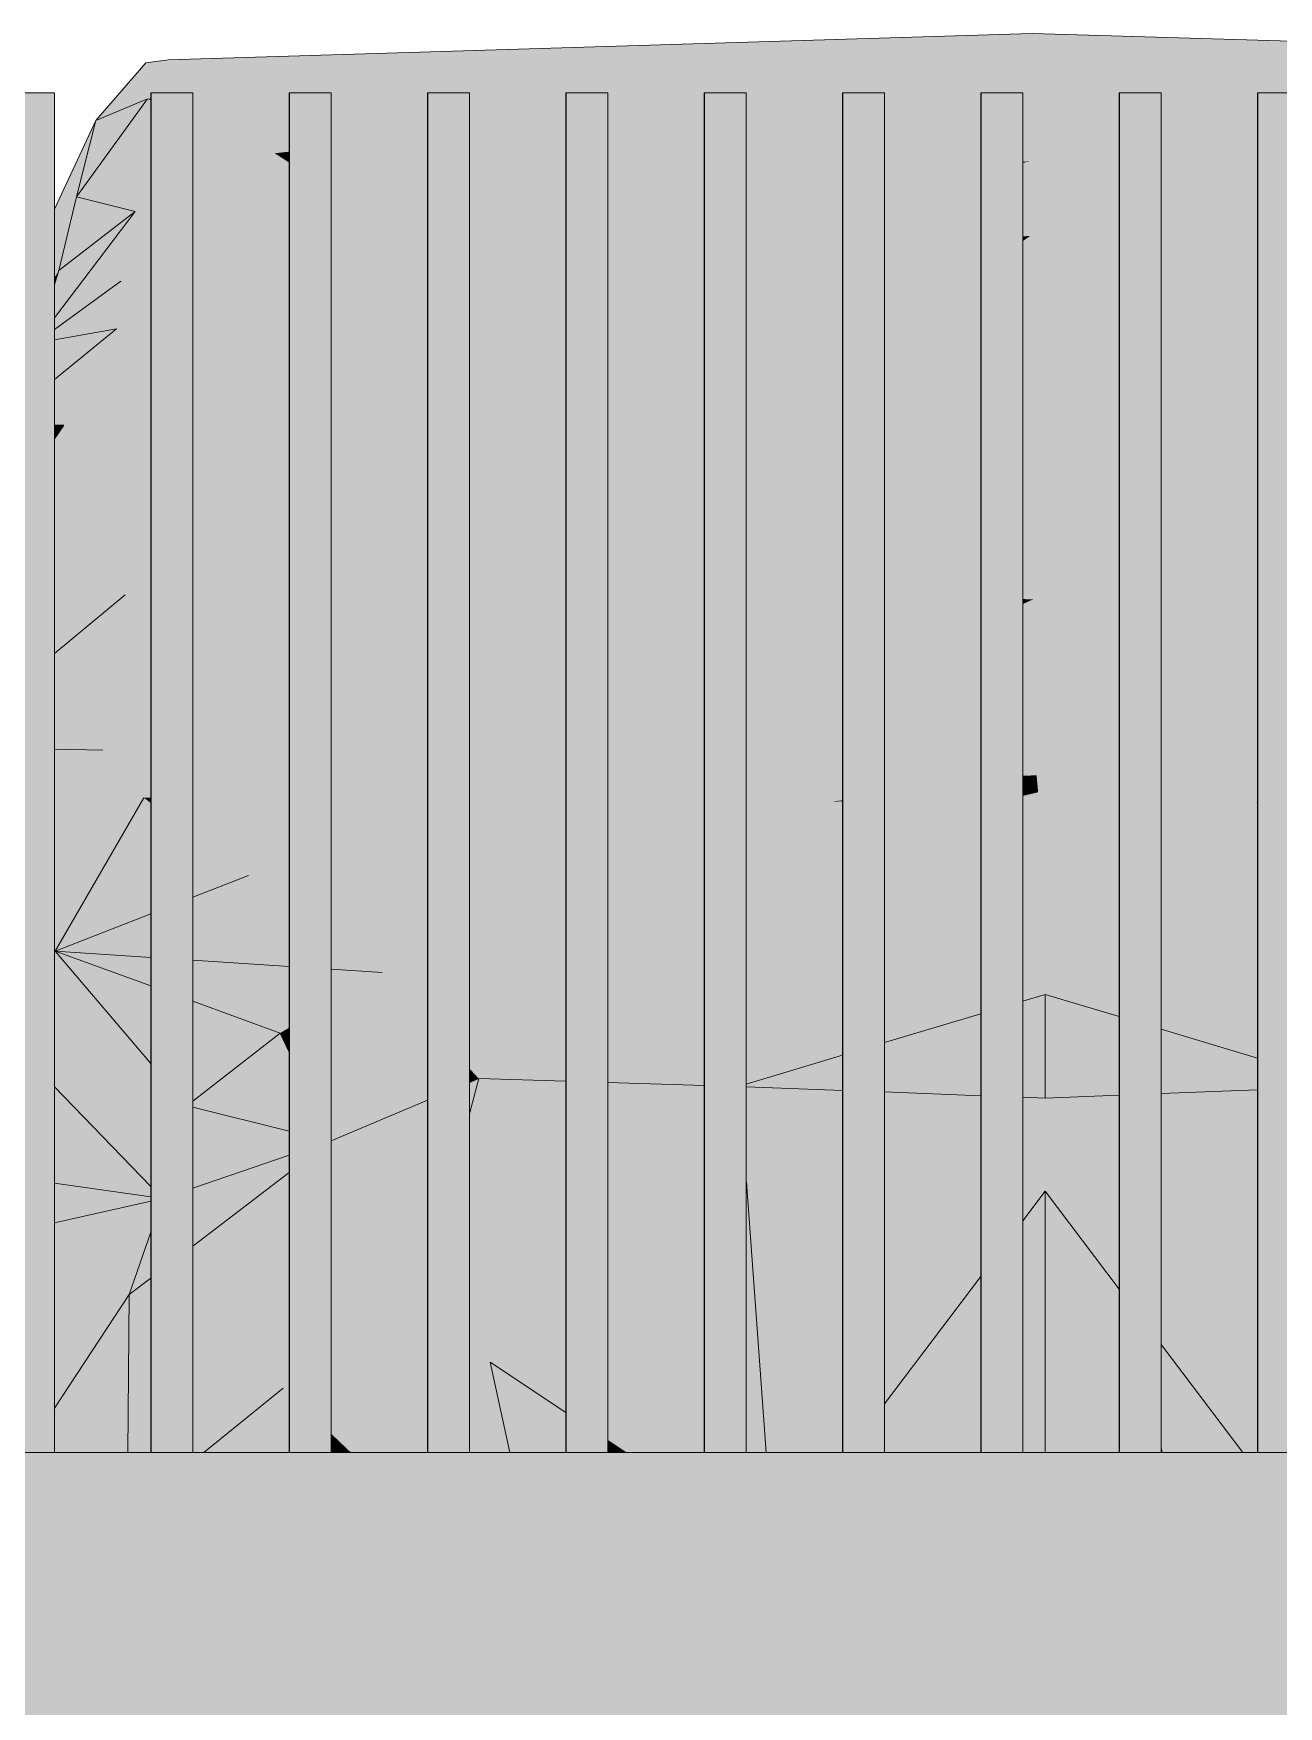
# Model space of a CAD drawing. Header units: millimetres. Extents: x 365175 to 2667127, y -330297 to -162108.
# Drawn here: x 1897658 to 1898556, y -319094 to -317888 of the extents above; entities that cross this region are included whole.
import ezdxf

# ---------------------------------------------------------------- set-up
doc = ezdxf.new("R2010")
doc.units = ezdxf.units.MM
doc.header["$MEASUREMENT"] = 0
doc.layers.add('Cars', color=7, linetype='Continuous')
doc.layers.add('TopoAlt', color=7, linetype='Continuous')

# ---------------------------------------------------------------- blocks, each defined once
blk = doc.blocks.new('Élément de coupe_125_6', base_point=(1445436.1, -319511))
at = {"layer": 'TopoAlt', "linetype": 'Continuous', "lineweight": 0, "true_color": 0x000000}
blk.add_hatch(color=18, dxfattribs=at).paths.add_polyline_path([(1882185.2, -318911), (1882185.2, -319511), (1914672.8, -319511), (1914672.8, -318911)])
at = {"layer": 'TopoAlt', "color": 190, "linetype": 'Continuous', "lineweight": 5, "true_color": 0x8002ff}
blk.add_line((1914672.8, -318911), (1882185.2, -318911), dxfattribs=at)
blk = doc.blocks.new('Élément de coupe_330_6', base_point=(1445436.1, -319511))
at = {"linetype": 'Continuous', "lineweight": 0, "true_color": 0x000000}
for points in [[(1897643.2, -317931), (1897643.2, -318911), (1897643.6, -318911), (1897643.6, -317931)], [(1897643.2, -317931), (1897643.2, -318911), (1897643.6, -318911), (1897643.6, -317931)], [(1897643.6, -317931), (1897643.6, -318911), (1897673.6, -318911), (1897673.6, -317931)]]:
    blk.add_hatch(color=18, dxfattribs=at).paths.add_polyline_path(points)
at = {"color": 18, "linetype": 'Continuous', "lineweight": 5, "true_color": 0x330000}
for p, q in [((1897643.2, -317931), (1897643.6, -317931)), ((1897643.2, -318911), (1897643.2, -317931)), ((1897643.6, -317931), (1897673.6, -317931)), ((1897643.6, -318911), (1897643.6, -317931)), ((1897673.6, -318911), (1897673.6, -317931))]:
    blk.add_line(p, q, dxfattribs=at)
blk = doc.blocks.new('Élément de coupe_331_6', base_point=(1445436.1, -319511))
at = {"linetype": 'Continuous', "lineweight": 0, "true_color": 0x000000}
for points in [[(1897743, -317931), (1897743, -318911), (1897743.3, -318911), (1897743.3, -317931)], [(1897743, -317931), (1897743, -318911), (1897743.3, -318911), (1897743.3, -317931)], [(1897743.3, -317931), (1897743.3, -318911), (1897773.3, -318911), (1897773.3, -317931)]]:
    blk.add_hatch(color=18, dxfattribs=at).paths.add_polyline_path(points)
at = {"color": 18, "linetype": 'Continuous', "lineweight": 5, "true_color": 0x330000}
for p, q in [((1897743, -317931), (1897743.3, -317931)), ((1897743, -318911), (1897743, -317931)), ((1897743.3, -317931), (1897773.3, -317931)), ((1897743.3, -318911), (1897743.3, -317931)), ((1897773.3, -318911), (1897773.3, -317931))]:
    blk.add_line(p, q, dxfattribs=at)
blk = doc.blocks.new('Élément de coupe_332_6', base_point=(1445436.1, -319511))
at = {"linetype": 'Continuous', "lineweight": 0, "true_color": 0x000000}
for points in [[(1897842.8, -317931), (1897842.8, -318911), (1897843.1, -318911), (1897843.1, -317931)], [(1897842.8, -317931), (1897842.8, -318911), (1897843.1, -318911), (1897843.1, -317931)], [(1897843.1, -317931), (1897843.1, -318911), (1897873.1, -318911), (1897873.1, -317931)]]:
    blk.add_hatch(color=18, dxfattribs=at).paths.add_polyline_path(points)
at = {"color": 18, "linetype": 'Continuous', "lineweight": 5, "true_color": 0x330000}
for p, q in [((1897842.8, -317931), (1897843.1, -317931)), ((1897842.8, -318911), (1897842.8, -317931)), ((1897843.1, -317931), (1897873.1, -317931)), ((1897843.1, -318911), (1897843.1, -317931)), ((1897873.1, -318911), (1897873.1, -317931))]:
    blk.add_line(p, q, dxfattribs=at)
blk = doc.blocks.new('Élément de coupe_333_6', base_point=(1445436.1, -319511))
at = {"linetype": 'Continuous', "lineweight": 0, "true_color": 0x000000}
for points in [[(1897942.5, -317931), (1897942.5, -318911), (1897942.8, -318911), (1897942.8, -317931)], [(1897942.5, -317931), (1897942.5, -318911), (1897942.8, -318911), (1897942.8, -317931)], [(1897942.8, -317931), (1897942.8, -318911), (1897972.8, -318911), (1897972.8, -317931)]]:
    blk.add_hatch(color=18, dxfattribs=at).paths.add_polyline_path(points)
at = {"color": 18, "linetype": 'Continuous', "lineweight": 5, "true_color": 0x330000}
for p, q in [((1897942.5, -317931), (1897942.8, -317931)), ((1897942.5, -318911), (1897942.5, -317931)), ((1897942.8, -317931), (1897972.8, -317931)), ((1897942.8, -318911), (1897942.8, -317931)), ((1897972.8, -318911), (1897972.8, -317931))]:
    blk.add_line(p, q, dxfattribs=at)
blk = doc.blocks.new('Élément de coupe_334_6', base_point=(1445436.1, -319511))
at = {"linetype": 'Continuous', "lineweight": 0, "true_color": 0x000000}
for points in [[(1898042.3, -317931), (1898042.3, -318911), (1898042.6, -318911), (1898042.6, -317931)], [(1898042.3, -317931), (1898042.3, -318911), (1898042.6, -318911), (1898042.6, -317931)], [(1898042.6, -317931), (1898042.6, -318911), (1898072.6, -318911), (1898072.6, -317931)]]:
    blk.add_hatch(color=18, dxfattribs=at).paths.add_polyline_path(points)
at = {"color": 18, "linetype": 'Continuous', "lineweight": 5, "true_color": 0x330000}
for p, q in [((1898042.3, -317931), (1898042.6, -317931)), ((1898042.3, -318911), (1898042.3, -317931)), ((1898042.6, -317931), (1898072.6, -317931)), ((1898042.6, -318911), (1898042.6, -317931)), ((1898072.6, -318911), (1898072.6, -317931))]:
    blk.add_line(p, q, dxfattribs=at)
blk = doc.blocks.new('Élément de coupe_335_6', base_point=(1445436.1, -319511))
at = {"linetype": 'Continuous', "lineweight": 0, "true_color": 0x000000}
for points in [[(1898142, -317931), (1898142, -318911), (1898142.3, -318911), (1898142.3, -317931)], [(1898142, -317931), (1898142, -318911), (1898142.3, -318911), (1898142.3, -317931)], [(1898142.3, -317931), (1898142.3, -318911), (1898172.3, -318911), (1898172.3, -317931)]]:
    blk.add_hatch(color=18, dxfattribs=at).paths.add_polyline_path(points)
at = {"color": 18, "linetype": 'Continuous', "lineweight": 5, "true_color": 0x330000}
for p, q in [((1898142, -317931), (1898142.3, -317931)), ((1898142, -318911), (1898142, -317931)), ((1898142.3, -317931), (1898172.3, -317931)), ((1898142.3, -318911), (1898142.3, -317931)), ((1898172.3, -318911), (1898172.3, -317931))]:
    blk.add_line(p, q, dxfattribs=at)
blk = doc.blocks.new('Élément de coupe_336_6', base_point=(1445436.1, -319511))
at = {"linetype": 'Continuous', "lineweight": 0, "true_color": 0x000000}
for points in [[(1898241.8, -317931), (1898241.8, -318911), (1898242.1, -318911), (1898242.1, -317931)], [(1898241.8, -317931), (1898241.8, -318911), (1898242.1, -318911), (1898242.1, -317931)], [(1898242.1, -317931), (1898242.1, -318911), (1898272.1, -318911), (1898272.1, -317931)]]:
    blk.add_hatch(color=18, dxfattribs=at).paths.add_polyline_path(points)
at = {"color": 18, "linetype": 'Continuous', "lineweight": 5, "true_color": 0x330000}
for p, q in [((1898241.8, -317931), (1898242.1, -317931)), ((1898241.8, -318911), (1898241.8, -317931)), ((1898242.1, -317931), (1898272.1, -317931)), ((1898242.1, -318911), (1898242.1, -317931)), ((1898272.1, -318911), (1898272.1, -317931))]:
    blk.add_line(p, q, dxfattribs=at)
blk = doc.blocks.new('Élément de coupe_337_6', base_point=(1445436.1, -319511))
at = {"linetype": 'Continuous', "lineweight": 0, "true_color": 0x000000}
for points in [[(1898341.5, -317931), (1898341.5, -318911), (1898341.9, -318911), (1898341.9, -317931)], [(1898341.5, -317931), (1898341.5, -318911), (1898341.9, -318911), (1898341.9, -317931)], [(1898341.9, -317931), (1898341.9, -318911), (1898371.9, -318911), (1898371.9, -317931)]]:
    blk.add_hatch(color=18, dxfattribs=at).paths.add_polyline_path(points)
at = {"color": 18, "linetype": 'Continuous', "lineweight": 5, "true_color": 0x330000}
for p, q in [((1898341.5, -317931), (1898341.9, -317931)), ((1898341.5, -318911), (1898341.5, -317931)), ((1898341.9, -317931), (1898371.9, -317931)), ((1898341.9, -318911), (1898341.9, -317931)), ((1898371.9, -318911), (1898371.9, -317931))]:
    blk.add_line(p, q, dxfattribs=at)
blk = doc.blocks.new('Élément de coupe_338_6', base_point=(1445436.1, -319511))
at = {"linetype": 'Continuous', "lineweight": 0, "true_color": 0x000000}
for points in [[(1898441.3, -317931), (1898441.3, -318911), (1898441.6, -318911), (1898441.6, -317931)], [(1898441.3, -317931), (1898441.3, -318911), (1898441.6, -318911), (1898441.6, -317931)], [(1898441.6, -317931), (1898441.6, -318911), (1898471.6, -318911), (1898471.6, -317931)]]:
    blk.add_hatch(color=18, dxfattribs=at).paths.add_polyline_path(points)
at = {"color": 18, "linetype": 'Continuous', "lineweight": 5, "true_color": 0x330000}
for p, q in [((1898441.3, -317931), (1898441.6, -317931)), ((1898441.3, -318911), (1898441.3, -317931)), ((1898441.6, -317931), (1898471.6, -317931)), ((1898441.6, -318911), (1898441.6, -317931)), ((1898471.6, -318911), (1898471.6, -317931))]:
    blk.add_line(p, q, dxfattribs=at)
blk = doc.blocks.new('Élément de coupe_339_6', base_point=(1445436.1, -319511))
at = {"linetype": 'Continuous', "lineweight": 0, "true_color": 0x000000}
for points in [[(1898541, -317931), (1898541, -318911), (1898541.4, -318911), (1898541.4, -317931)], [(1898541, -317931), (1898541, -318911), (1898541.4, -318911), (1898541.4, -317931)], [(1898541.4, -317931), (1898541.4, -318911), (1898571.4, -318911), (1898571.4, -317931)]]:
    blk.add_hatch(color=18, dxfattribs=at).paths.add_polyline_path(points)
at = {"color": 18, "linetype": 'Continuous', "lineweight": 5, "true_color": 0x330000}
for p, q in [((1898541, -317931), (1898541.4, -317931)), ((1898541, -318911), (1898541, -317931)), ((1898541.4, -317931), (1898571.4, -317931)), ((1898541.4, -318911), (1898541.4, -317931)), ((1898571.4, -318911), (1898571.4, -317931))]:
    blk.add_line(p, q, dxfattribs=at)
blk = doc.blocks.new('Élément de coupe_494_6', base_point=(1445436.1, -319511))
at = {"layer": 'Cars', "linetype": 'Continuous', "lineweight": 0, "true_color": 0x000000}
for points in [[(1898377.1, -317891), (1898378.7, -317888.3), (1897739.6, -317909.4)], [(1897755.5, -317907.2), (1897739.6, -317909.4), (1898378.7, -317888.3)], [(1898378.7, -317888.3), (1898377.1, -317891), (1899015.6, -317907.5)], [(1897739.6, -317909.4), (1897740.7, -317935.4), (1897743, -317935.3), (1897743, -317931), (1897743.3, -317931), (1897773.3, -317931), (1897773.3, -317933.1), (1898377.1, -317891)], [(1897773.3, -317933.1), (1897773.3, -317934.5), (1897842.8, -317932.4), (1897842.8, -317931), (1897873.1, -317931), (1897873.1, -317931.5), (1898377, -317916.6), (1898377.1, -317891)], [(1898377, -317916.6), (1899013.6, -317931.5), (1898377.1, -317891)], [(1899013.6, -317931.5), (1899015.6, -317907.5), (1898377.1, -317891)], [(1897740.7, -317935.4), (1897739.6, -317909.4), (1897703.5, -317951)], [(1897873.1, -317970.3), (1897942.5, -317962.9), (1897942.5, -317931), (1897972.8, -317931), (1897972.8, -317959.7), (1898042.3, -317952.3), (1898042.3, -317931), (1898072.6, -317931), (1898072.6, -317949), (1898142, -317941.6), (1898142, -317931), (1898172.3, -317931), (1898172.3, -317938.4), (1898241.8, -317931), (1898241.9, -317931), (1898377, -317916.6), (1897873.1, -317931.5)], [(1898241.9, -317931), (1898272.1, -317931), (1898272.1, -317939.6), (1898377, -317916.6)], [(1898272.1, -317939.6), (1898272.1, -317989.3), (1898341.5, -317983.4), (1898341.5, -317931), (1898371.9, -317931), (1898371.9, -317980.8), (1898376.8, -317980.4), (1898377, -317916.6)], [(1898376.8, -317980.4), (1898441.3, -317985.7), (1898441.3, -317931), (1898443.3, -317931), (1898377, -317916.6)], [(1898377, -317916.6), (1898443.3, -317931), (1898471.6, -317931), (1898471.6, -317937.1), (1898541, -317952.2), (1898541, -317937.5)], [(1899013.6, -317931.5), (1898377, -317916.6), (1898541, -317937.5), (1898541, -317931), (1898571.4, -317931), (1898571.4, -317941.4), (1898640.8, -317950.3), (1898640.8, -317931), (1898671.1, -317931), (1898671.1, -317954.1), (1898740.6, -317963), (1898740.6, -317931), (1898770.9, -317931), (1898770.9, -317966.9), (1898840.3, -317975.7), (1898840.3, -317931), (1898870.6, -317931), (1898870.6, -317979.6), (1898911.1, -317984.8), (1898940.1, -317969.7), (1898940.1, -317931), (1898970.4, -317931), (1898970.4, -317954)], [(1897740.7, -317935.4), (1897689.4, -318006), (1897731.7, -318016.5)], [(1897703.5, -317951), (1897689.4, -318006), (1897740.7, -317935.4)], [(1897731.7, -318016.5), (1897743, -318011.8), (1897743, -317936.4), (1897740.7, -317935.4)], [(1897740.7, -317935.4), (1897743, -317935.4), (1897743, -317935.3)], [(1897743, -317935.4), (1897740.7, -317935.4), (1897743, -317936.4)], [(1897773.3, -317934.5), (1897773.3, -317949.4), (1897832.4, -317974.6), (1897842.8, -317973.5), (1897842.8, -317932.4)], [(1898172.3, -317938.4), (1898172.3, -317961.5), (1898241.8, -317946.3), (1898241.8, -317931)], [(1898541, -317952.2), (1898471.6, -317937.1), (1898471.6, -317988.2), (1898541, -317994)], [(1897773.3, -317999.2), (1897832.4, -317974.6), (1897773.3, -317949.4)], [(1898072.6, -317983.4), (1898142, -317968.2), (1898142, -317941.6), (1898072.6, -317949)], [(1898241.8, -317946.3), (1898172.3, -317961.5), (1898172.3, -317997.8), (1898241.8, -317991.9)], [(1897703.5, -317951), (1897673.6, -318014.9), (1897673.6, -318036.1), (1897689.4, -318006)], [(1897703.5, -317951), (1897673.6, -318014.9), (1897673.6, -318036.1), (1897689.4, -318006)], [(1897972.8, -317959.7), (1897972.8, -318005.3), (1898042.3, -317990.1), (1898042.3, -317952.3)], [(1897832.4, -317974.6), (1897842.8, -317981.3), (1897842.8, -317973.5)], [(1897942.5, -317962.9), (1897873.1, -317970.3), (1897873.1, -318001.1), (1897903, -318020.6), (1897942.5, -318012)], [(1898072.6, -317983.4), (1898072.6, -318006.2), (1898142, -318000.3), (1898142, -317968.2)], [(1897773.3, -317999.2), (1897773.3, -318023.7), (1897832.4, -317974.6)], [(1897773.3, -318053.6), (1897842.8, -318036), (1897842.8, -317981.3), (1897832.4, -317974.6), (1897773.3, -318023.7)], [(1898272.1, -317989.3), (1898272.1, -317997.9), (1898341.5, -317986.3), (1898341.5, -317983.4)], [(1898371.9, -317981.6), (1898371.9, -318034.4), (1898377, -318034.3), (1898376.8, -317980.4)], [(1898371.9, -317981.2), (1898376.8, -317980.4), (1898371.9, -317980.8)], [(1898371.9, -317981.2), (1898371.9, -317981.6), (1898376.8, -317980.4)], [(1898441.3, -317991.1), (1898376.8, -317980.4), (1898441.3, -317994.7)], [(1898441.3, -317985.7), (1898376.8, -317980.4), (1898441.3, -317991.1)], [(1898441.3, -317994.7), (1898376.8, -317980.4), (1898377, -318034.3), (1898441.3, -318035.7)], [(1897972.8, -318005.3), (1897972.8, -318014.7), (1898042.3, -318008.8), (1898042.3, -317990.1)], [(1898172.3, -318014.5), (1898241.8, -318002.9), (1898241.8, -317991.9), (1898172.3, -317997.8)], [(1898272.1, -317997.9), (1898272.1, -318004.9), (1898341.5, -317988.7), (1898341.5, -317986.3)], [(1898272.1, -318004.9), (1898272.1, -318036.9), (1898341.5, -318035.2), (1898341.5, -317988.7)], [(1898471.6, -317988.2), (1898471.6, -317996.2), (1898541, -318007.8), (1898541, -317994)], [(1898471.6, -317996.2), (1898471.6, -318001.4), (1898541, -318016.8), (1898541, -318007.8)], [(1897673.6, -318036.1), (1897673.6, -318064.4), (1897676.8, -318059.2), (1897689.4, -318006)], [(1897673.6, -318036.1), (1897673.6, -318064.4), (1897676.8, -318059.2), (1897689.4, -318006)], [(1897689.4, -318006), (1897676.8, -318059.2), (1897731.7, -318016.5)], [(1897903, -318020.6), (1897873.1, -318001.1), (1897873.1, -318028.2)], [(1897972.8, -318047.8), (1898042.3, -318036.2), (1898042.3, -318008.8), (1897972.8, -318014.7)], [(1898072.6, -318006.2), (1898072.6, -318031.2), (1898142, -318019.6), (1898142, -318000.3)], [(1898172.3, -318014.5), (1898172.3, -318028.3), (1898241.8, -318012), (1898241.8, -318002.9)], [(1898471.6, -318001.4), (1898471.6, -318036.3), (1898541, -318037.8), (1898541, -318016.8)], [(1897673.6, -318093.3), (1897673.6, -318101.5), (1897721.4, -318066.8), (1897731.7, -318016.5)], [(1897673.6, -318093.3), (1897731.7, -318016.5), (1897676.8, -318059.2), (1897673.6, -318069.3)], [(1897731.7, -318016.5), (1897721.4, -318066.8), (1897743, -318048.9), (1897743, -318011.8)], [(1897873.1, -318028.2), (1897873.1, -318033.7), (1897903, -318020.6)], [(1897873.1, -318033.7), (1897873.1, -318066.3), (1897903.1, -318059.5), (1897903, -318020.6)], [(1897942.5, -318012), (1897903, -318020.6), (1897942.5, -318017.3)], [(1897942.5, -318017.3), (1897903, -318020.6), (1897903.1, -318059.5), (1897942.5, -318052.9)], [(1898072.6, -318031.2), (1898072.6, -318044.7), (1898120, -318040.6), (1898142, -318035.4), (1898142, -318019.6)], [(1898172.3, -318028.3), (1898172.3, -318039.3), (1898241.8, -318037.6), (1898241.8, -318012)], [(1897773.3, -318077.2), (1897842.8, -318046.9), (1897842.8, -318036), (1897773.3, -318053.6)], [(1897972.8, -318047.8), (1897972.8, -318053.4), (1898042.3, -318047.3), (1898042.3, -318036.2)], [(1898072.6, -318238.2), (1898142, -318191.7), (1898142, -318040), (1898120, -318040.6), (1898072.6, -318136.7)], [(1898072.6, -318044.7), (1898072.6, -318136.7), (1898120, -318040.6)], [(1898120, -318040.6), (1898142, -318040), (1898142, -318035.4)], [(1898241.8, -318037.6), (1898172.3, -318039.3), (1898172.3, -318171.4), (1898241.8, -318124.9)], [(1898341.5, -318035.2), (1898272.1, -318036.9), (1898272.1, -318104.6), (1898341.5, -318058.1)], [(1898371.9, -318034.4), (1898371.9, -318037.8), (1898377, -318034.3)], [(1898371.9, -318295.9), (1898379.4, -318296.1), (1898377, -318034.3), (1898371.9, -318037.8)], [(1898377, -318034.3), (1898379.4, -318296.1), (1898441.3, -318294.8), (1898441.3, -318076.9)], [(1898441.3, -318035.7), (1898377, -318034.3), (1898441.3, -318076.9)], [(1898471.6, -318097.1), (1898541, -318143.1), (1898541, -318037.8), (1898471.6, -318036.3)], [(1897721.4, -318066.8), (1897743, -318061.3), (1897743, -318048.9)], [(1897842.8, -318046.9), (1897773.3, -318077.2), (1897773.3, -318088.8), (1897842.8, -318073.1)], [(1897942.5, -318052.9), (1897903.1, -318059.5), (1897942.5, -318056)], [(1897942.5, -318056), (1897903.1, -318059.5), (1897942.5, -318154.6)], [(1897972.8, -318053.4), (1897972.8, -318227.8), (1897997.8, -318288.2), (1898042.3, -318198.2), (1898042.3, -318047.3)], [(1898272.1, -318104.6), (1898272.1, -318293.9), (1898341.5, -318295.3), (1898341.5, -318058.1)], [(1897673.6, -318066.1), (1897673.6, -318069.3), (1897676.8, -318059.2)], [(1897673.6, -318066.1), (1897673.6, -318069.3), (1897676.8, -318059.2)], [(1897676.8, -318059.2), (1897673.6, -318064.4), (1897673.6, -318066.1)], [(1897676.8, -318059.2), (1897673.6, -318064.4), (1897673.6, -318066.1)], [(1897673.6, -318109.1), (1897718.3, -318101.2), (1897721.4, -318066.8), (1897673.6, -318101.5)], [(1897718.3, -318101.2), (1897743, -318090.4), (1897743, -318061.3), (1897721.4, -318066.8)], [(1897873.1, -318098.7), (1897873.1, -318290.3), (1897942.5, -318289.2), (1897942.5, -318154.6), (1897903.1, -318059.5)], [(1897903.1, -318059.5), (1897873.1, -318066.3), (1897873.1, -318098.7)], [(1897773.3, -318229), (1897842.8, -318138.4), (1897842.8, -318073.1), (1897773.3, -318088.8)], [(1897718.3, -318101.2), (1897743, -318095.6), (1897743, -318090.4)], [(1897673.6, -318170.6), (1897680.3, -318170.6), (1897718.3, -318101.2), (1897673.6, -318137.7)], [(1897673.6, -318109.1), (1897673.6, -318137.7), (1897718.3, -318101.2)], [(1897680.3, -318170.6), (1897724.5, -318292.8), (1897718.3, -318101.2)], [(1897743, -318095.6), (1897718.3, -318101.2), (1897724.5, -318292.8), (1897743, -318268.7)], [(1898541, -318143.1), (1898471.6, -318097.1), (1898471.6, -318294.2), (1898541, -318292.7)], [(1898172.3, -318291.8), (1898241.8, -318293.3), (1898241.8, -318124.9), (1898172.3, -318171.4)], [(1897842.8, -318138.4), (1897773.3, -318229), (1897773.3, -318292), (1897842.8, -318290.8)], [(1897673.6, -318180.3), (1897673.6, -318185.8), (1897680.3, -318170.6)], [(1897673.6, -318180.3), (1897680.3, -318170.6), (1897673.6, -318170.6)], [(1897680.3, -318170.6), (1897673.6, -318185.8), (1897673.6, -318297.3), (1897724.5, -318292.8)], [(1897997.8, -318288.2), (1898042.3, -318258.5), (1898042.3, -318198.2)], [(1898072.6, -318289.8), (1898142, -318291.2), (1898142, -318191.7), (1898072.6, -318238.2)], [(1897972.8, -318288.6), (1897997.8, -318288.2), (1897972.8, -318227.8)], [(1897997.8, -318288.2), (1898042.3, -318289.1), (1898042.3, -318258.5)], [(1897743, -318268.7), (1897724.5, -318292.8), (1897743, -318292.5)], [(1897724.5, -318292.8), (1897673.6, -318335.1), (1897673.6, -318404.1), (1897708.5, -318404.8)], [(1897673.6, -318297.3), (1897673.6, -318335.1), (1897724.5, -318292.8)], [(1897708.5, -318404.8), (1897743, -318390.9), (1897743, -318292.5), (1897724.5, -318292.8)], [(1897842.8, -318290.8), (1897773.3, -318292), (1897773.3, -318378.7), (1897842.8, -318350.7)], [(1897873.1, -318290.3), (1897873.1, -318338.5), (1897942.5, -318310.5), (1897942.5, -318289.2)], [(1897972.8, -318426), (1898042.3, -318431.5), (1898042.3, -318382.3), (1897997.8, -318288.2), (1897972.8, -318298.3)], [(1897972.8, -318298.3), (1897997.8, -318288.2), (1897972.8, -318288.6)], [(1897997.8, -318288.2), (1898042.3, -318382.3), (1898042.3, -318289.1)], [(1898072.6, -318289.8), (1898072.6, -318430.8), (1898142, -318400.3), (1898142, -318291.2)], [(1898172.3, -318387), (1898241.8, -318356.5), (1898241.8, -318293.3), (1898172.3, -318291.8)], [(1898272.1, -318343.2), (1898341.5, -318312.7), (1898341.5, -318295.3), (1898272.1, -318293.9)], [(1898371.9, -318295.9), (1898371.9, -318299.4), (1898379.4, -318296.1)], [(1898371.9, -318299.4), (1898371.9, -318423.2), (1898381.8, -318422.9), (1898379.4, -318296.1)], [(1898441.3, -318294.8), (1898379.4, -318296.1), (1898441.3, -318322.9)], [(1898379.4, -318296.1), (1898381.8, -318422.9), (1898441.3, -318424.8), (1898441.3, -318322.9)], [(1898471.6, -318294.2), (1898471.6, -318336), (1898541, -318366), (1898541, -318292.7)], [(1897942.5, -318310.5), (1897873.1, -318338.5), (1897873.1, -318418), (1897942.5, -318423.5)], [(1898272.1, -318426.6), (1898341.5, -318424.2), (1898341.5, -318312.7), (1898272.1, -318343.2)], [(1898541, -318366), (1898471.6, -318336), (1898471.6, -318425.9), (1898541, -318428.2)], [(1897773.3, -318410), (1897842.8, -318415.5), (1897842.8, -318350.7), (1897773.3, -318378.7)], [(1898172.3, -318429.9), (1898241.8, -318427.6), (1898241.8, -318356.5), (1898172.3, -318387)], [(1897743, -318390.9), (1897708.5, -318404.8), (1897743, -318407.5)], [(1897673.6, -318404.1), (1897673.6, -318411.8), (1897708.5, -318404.8)], [(1897708.5, -318404.8), (1897673.6, -318411.8), (1897673.6, -318434.9), (1897738.1, -318439.1)], [(1897743, -318407.5), (1897708.5, -318404.8), (1897738.1, -318439.1), (1897743, -318439)], [(1898072.6, -318433.3), (1898142, -318430.9), (1898142, -318400.3), (1898072.6, -318430.8)], [(1897773.3, -318438.5), (1897842.8, -318437.3), (1897842.8, -318415.5), (1897773.3, -318410)], [(1897942.5, -318423.5), (1897873.1, -318418), (1897873.1, -318436.8), (1897942.5, -318435.6)], [(1897972.8, -318435.1), (1898042.3, -318433.9), (1898042.3, -318431.5), (1897972.8, -318426)], [(1898072.6, -318450.4), (1898142, -318444.2), (1898142, -318430.9), (1898072.6, -318433.3)], [(1898172.3, -318441.5), (1898241.8, -318435.3), (1898241.8, -318427.6), (1898172.3, -318429.9)], [(1898272.1, -318432.6), (1898341.5, -318426.4), (1898341.5, -318424.2), (1898272.1, -318426.6)], [(1898272.1, -318432.6), (1898272.1, -318437), (1898341.5, -318428), (1898341.5, -318426.4)], [(1898272.1, -318440.2), (1898341.5, -318437), (1898341.5, -318428), (1898272.1, -318437)], [(1898371.9, -318424.1), (1898371.9, -318435.6), (1898382.9, -318435.1), (1898381.8, -318422.9)], [(1898371.9, -318423.8), (1898381.8, -318422.9), (1898371.9, -318423.2)], [(1898381.8, -318422.9), (1898371.9, -318423.8), (1898371.9, -318424.1)], [(1898441.3, -318428.2), (1898381.8, -318422.9), (1898441.3, -318430.2)], [(1898441.3, -318424.8), (1898381.8, -318422.9), (1898441.3, -318428.2)], [(1898381.8, -318422.9), (1898382.9, -318435.1), (1898441.3, -318437.8), (1898441.3, -318430.2)], [(1898471.6, -318430.9), (1898541, -318437.1), (1898541, -318428.2), (1898471.6, -318425.9)], [(1898541, -318437.1), (1898471.6, -318430.9), (1898471.6, -318433.9), (1898540, -318442.3), (1898541, -318442.4)], [(1897738.1, -318439.1), (1897673.6, -318434.9), (1897673.6, -318548.9), (1897674.1, -318549.6)], [(1897674.1, -318549.6), (1897743, -318522.7), (1897743, -318442.7), (1897738.1, -318439.1)], [(1897738.1, -318439.1), (1897743, -318439.5), (1897743, -318439)], [(1897743, -318439.5), (1897738.1, -318439.1), (1897743, -318442.7)], [(1897842.8, -318437.3), (1897773.3, -318438.5), (1897773.3, -318442.1), (1897842.8, -318448.1)], [(1897773.3, -318465.2), (1897813.6, -318495.1), (1897842.8, -318473.1), (1897842.8, -318448.1), (1897773.3, -318442.1)], [(1897873.1, -318450.6), (1897942.5, -318444.4), (1897942.5, -318435.6), (1897873.1, -318436.8)], [(1897972.8, -318441.8), (1898042.3, -318435.6), (1898042.3, -318433.9), (1897972.8, -318435.1)], [(1897972.8, -318441.8), (1897972.8, -318451.1), (1898042.3, -318451.4), (1898042.3, -318435.6)], [(1898072.6, -318450.4), (1898072.6, -318450.8), (1898142, -318447), (1898142, -318444.2)], [(1898172.3, -318441.5), (1898172.3, -318445.3), (1898233.3, -318442), (1898241.8, -318440.9), (1898241.8, -318435.3)], [(1898233.3, -318442), (1898172.3, -318471.8), (1898172.3, -318485.2), (1898241.8, -318468.7), (1898241.8, -318441.6)], [(1898233.3, -318442), (1898172.3, -318445.3), (1898172.3, -318471.8)], [(1898241.8, -318440.9), (1898233.3, -318442), (1898241.8, -318441.6)], [(1898272.1, -318461.4), (1898341.5, -318444.9), (1898341.5, -318437), (1898272.1, -318440.2)], [(1898371.9, -318437.7), (1898382.9, -318435.1), (1898371.9, -318435.6)], [(1898371.9, -318437.7), (1898371.9, -318486.9), (1898387.6, -318486.2), (1898382.9, -318435.1)], [(1898382.9, -318435.1), (1898387.6, -318486.2), (1898441.3, -318488.6), (1898441.3, -318448.6)], [(1898382.9, -318435.1), (1898441.3, -318448.6), (1898441.3, -318437.8)], [(1898471.6, -318433.9), (1898471.6, -318439.2), (1898540, -318442.3)], [(1898471.6, -318455.5), (1898541, -318471.5), (1898541, -318442.8), (1898540, -318442.3), (1898471.6, -318439.2)], [(1898541, -318442.4), (1898540, -318442.3), (1898541, -318442.8)], [(1897873.1, -318450.6), (1897873.1, -318450.6), (1897942.5, -318451), (1897942.5, -318444.4)], [(1897942.5, -318451), (1897873.1, -318450.6), (1897873.1, -318484.6), (1897942.5, -318472.3)], [(1897972.8, -318466.9), (1898042.3, -318454.6), (1898042.3, -318451.4), (1897972.8, -318451.1)], [(1897972.8, -318496.5), (1898042.3, -318497.2), (1898042.3, -318454.6), (1897972.8, -318466.9)], [(1898072.6, -318450.8), (1898072.6, -318461.7), (1898119, -318497.8), (1898142, -318486.6), (1898142, -318447)], [(1898272.1, -318491.2), (1898341.5, -318488.2), (1898341.5, -318444.9), (1898272.1, -318461.4)], [(1898471.6, -318455.5), (1898471.6, -318489.9), (1898541, -318493), (1898541, -318471.5)], [(1897813.6, -318495.1), (1897773.3, -318465.2), (1897773.3, -318510.8)], [(1898072.6, -318497.4), (1898119, -318497.8), (1898072.6, -318461.7)], [(1897813.6, -318495.1), (1897842.8, -318489.9), (1897842.8, -318473.1)], [(1897942.5, -318472.3), (1897873.1, -318484.6), (1897873.1, -318495.6), (1897942.5, -318496.3)], [(1898172.3, -318495.5), (1898241.8, -318492.5), (1898241.8, -318468.7), (1898172.3, -318485.2)], [(1897813.6, -318495.1), (1897842.8, -318495.4), (1897842.8, -318489.9)], [(1898142, -318486.6), (1898119, -318497.8), (1898142, -318492.4)], [(1898142, -318492.4), (1898119, -318497.8), (1898142, -318496.8)], [(1898272.1, -318536), (1898341.5, -318506.1), (1898341.5, -318488.2), (1898272.1, -318491.2)], [(1898371.9, -318493), (1898387.6, -318486.2), (1898371.9, -318486.9)], [(1898371.9, -318493), (1898371.9, -318581.2), (1898388, -318580.8), (1898387.6, -318486.2)], [(1898387.6, -318486.2), (1898441.3, -318509.3), (1898441.3, -318488.6)], [(1898441.3, -318509.3), (1898387.6, -318486.2), (1898388, -318580.8), (1898441.3, -318582.3)], [(1898541, -318493), (1898471.6, -318489.9), (1898471.6, -318522.3), (1898541, -318552.2)], [(1897773.3, -318556.2), (1897842.8, -318560.7), (1897842.8, -318516.3), (1897813.6, -318495.1), (1897773.3, -318510.8)], [(1897813.6, -318495.1), (1897842.8, -318516.3), (1897842.8, -318495.4)], [(1897942.5, -318496.3), (1897873.1, -318495.6), (1897873.1, -318538.3), (1897910, -318565.1), (1897942.5, -318554.7)], [(1897972.8, -318544.9), (1898042.3, -318522.6), (1898042.3, -318497.2), (1897972.8, -318496.5)], [(1898072.6, -318497.4), (1898072.6, -318512.8), (1898119, -318497.8)], [(1898072.6, -318580), (1898142, -318586.3), (1898142, -318558.4), (1898119, -318497.8), (1898072.6, -318512.8)], [(1898119, -318497.8), (1898142, -318558.4), (1898142, -318496.8)], [(1898241.8, -318492.5), (1898172.3, -318495.5), (1898172.3, -318578.9), (1898241.8, -318549)], [(1898272.1, -318536), (1898272.1, -318584), (1898341.5, -318582.1), (1898341.5, -318506.1)], [(1897674.1, -318549.6), (1897743, -318554.2), (1897743, -318522.7)], [(1898042.3, -318522.6), (1897972.8, -318544.9), (1897972.8, -318570.9), (1898042.3, -318577.2)], [(1898471.6, -318522.3), (1898471.6, -318583.1), (1898541, -318585.1), (1898541, -318552.2)], [(1897873.1, -318562.7), (1897910, -318565.1), (1897873.1, -318538.3)], [(1897673.6, -318549.4), (1897674.1, -318549.6), (1897673.6, -318548.9)], [(1897673.6, -318549.9), (1897674.1, -318549.6), (1897673.6, -318549.4)], [(1897673.6, -318549.9), (1897673.6, -318552.6), (1897674.1, -318549.6)], [(1897673.6, -318552.6), (1897673.6, -318636.5), (1897743, -318654.3), (1897743, -318630.5), (1897674.1, -318549.6)], [(1897743, -318574.7), (1897674.1, -318549.6), (1897743, -318630.5)], [(1897743, -318554.2), (1897674.1, -318549.6), (1897743, -318574.7)], [(1898172.3, -318578.9), (1898172.3, -318586.7), (1898241.8, -318584.8), (1898241.8, -318549)], [(1897773.3, -318585.7), (1897836.4, -318608.6), (1897842.8, -318604.8), (1897842.8, -318560.7), (1897773.3, -318556.2)], [(1897873.1, -318586.9), (1897910, -318565.1), (1897873.1, -318562.7)], [(1897910, -318565.1), (1897942.5, -318568.1), (1897942.5, -318554.7)], [(1897873.1, -318586.9), (1897873.1, -318617), (1897942.5, -318632.9), (1897942.5, -318600.8), (1897910, -318565.1)], [(1897910, -318565.1), (1897942.5, -318600.8), (1897942.5, -318568.1)], [(1898042.3, -318577.2), (1897972.8, -318570.9), (1897972.8, -318634.1), (1897979.5, -318641.4), (1898042.3, -318621.8)], [(1897773.3, -318585.7), (1897773.3, -318657.6), (1897836.4, -318608.6)], [(1898072.6, -318612.4), (1898142, -318590.7), (1898142, -318586.3), (1898072.6, -318580)], [(1898172.3, -318645.4), (1898241.8, -318624.6), (1898241.8, -318584.8), (1898172.3, -318586.7)], [(1898272.1, -318615.5), (1898341.5, -318594.7), (1898341.5, -318582.1), (1898272.1, -318584)], [(1898388, -318580.8), (1898371.9, -318585.6), (1898371.9, -318654.9), (1898388, -318655.6)], [(1898371.9, -318581.2), (1898371.9, -318585.6), (1898388, -318580.8)], [(1898388, -318580.8), (1898388, -318655.6), (1898441.3, -318653.5), (1898441.3, -318596.7)], [(1898441.3, -318582.3), (1898388, -318580.8), (1898441.3, -318596.7)], [(1898471.6, -318605.8), (1898541, -318626.6), (1898541, -318585.1), (1898471.6, -318583.1)], [(1898072.6, -318612.4), (1898072.6, -318644.2), (1898142, -318646.3), (1898142, -318590.7)], [(1898341.5, -318594.7), (1898272.1, -318615.5), (1898272.1, -318651.1), (1898341.5, -318653.8)], [(1897773.3, -318657.6), (1897773.3, -318662.1), (1897842.8, -318679.4), (1897842.8, -318622.5), (1897836.4, -318608.6)], [(1897836.4, -318608.6), (1897842.8, -318610), (1897842.8, -318604.8)], [(1897836.4, -318608.6), (1897842.8, -318622.5), (1897842.8, -318610)], [(1898541, -318626.6), (1898471.6, -318605.8), (1898471.6, -318652.3), (1898541, -318649.6)], [(1897942.5, -318632.9), (1897873.1, -318617), (1897873.1, -318686.3), (1897942.5, -318657)], [(1897979.5, -318641.4), (1898042.3, -318643.3), (1898042.3, -318621.8)], [(1898172.3, -318645.4), (1898172.3, -318647.3), (1898241.8, -318650), (1898241.8, -318624.6)], [(1897673.6, -318636.5), (1897673.6, -318647.3), (1897743, -318719.3), (1897743, -318654.3)], [(1897972.8, -318639.9), (1897979.5, -318641.4), (1897972.8, -318634.1)], [(1897673.6, -318647.3), (1897673.6, -318716.8), (1897743, -318726.7), (1897743, -318719.3)], [(1897972.8, -318639.9), (1897972.8, -318644.2), (1897979.5, -318641.4)], [(1897972.8, -318644.2), (1897972.8, -318666.9), (1897979.5, -318641.4)], [(1897972.8, -318666.9), (1897972.8, -318700.4), (1898042.3, -318681.3), (1898042.3, -318643.3), (1897979.5, -318641.4)], [(1898072.6, -318644.2), (1898072.6, -318673), (1898142, -318653.9), (1898142, -318646.3)], [(1898172.3, -318647.3), (1898172.3, -318712.4), (1898172.7, -318716.1), (1898241.8, -318696.7), (1898241.8, -318650)], [(1897873.1, -318686.9), (1897942.5, -318699.2), (1897942.5, -318657), (1897873.1, -318686.3)], [(1898072.6, -318673), (1898072.6, -318709.8), (1898142, -318714.2), (1898142, -318653.9)], [(1898272.1, -318651.1), (1898272.1, -318688.1), (1898341.5, -318668.6), (1898341.5, -318653.8)], [(1898371.9, -318660.1), (1898388, -318655.6), (1898371.9, -318654.9)], [(1898371.9, -318722.1), (1898388, -318722.6), (1898388, -318655.6), (1898371.9, -318660.1)], [(1898388, -318655.6), (1898441.3, -318670.5), (1898441.3, -318653.5)], [(1898441.3, -318670.5), (1898388, -318655.6), (1898388, -318722.6), (1898441.3, -318720.9)], [(1898541, -318649.6), (1898471.6, -318652.3), (1898471.6, -318679), (1898541, -318698.5)], [(1897773.3, -318662.1), (1897773.3, -318720.3), (1897842.8, -318696.7), (1897842.8, -318679.4)], [(1898341.5, -318668.6), (1898272.1, -318688.1), (1898272.1, -318719.1), (1898341.5, -318721.2)], [(1897972.8, -318700.4), (1897972.8, -318703.5), (1898042.3, -318707.9), (1898042.3, -318681.3)], [(1898541, -318698.5), (1898471.6, -318679), (1898471.6, -318720), (1898541, -318717.9)], [(1897773.3, -318720.3), (1897773.3, -318762.1), (1897842.8, -318709.1), (1897842.8, -318696.7)], [(1897873.1, -318686.9), (1897873.1, -318702.6), (1897886.8, -318910.4), (1897942.5, -318759.7), (1897942.5, -318699.2)], [(1898172.7, -318716.1), (1898241.8, -318718.2), (1898241.8, -318696.7)], [(1897773.3, -318762.1), (1897773.3, -318824.9), (1897838.6, -318864.6), (1897842.8, -318842.6), (1897842.8, -318709.1)], [(1897873.1, -318702.6), (1897873.1, -318897.3), (1897886.8, -318910.4)], [(1897972.8, -318757.9), (1897987.8, -318845.7), (1898042.3, -318807.5), (1898042.3, -318707.9), (1897972.8, -318703.5)], [(1897673.6, -318716.8), (1897673.6, -318745.5), (1897743, -318729.7), (1897743, -318726.7)], [(1898072.6, -318709.8), (1898072.6, -318786.2), (1898142, -318737.6), (1898142, -318714.2)], [(1898172.3, -318712.4), (1898172.3, -318716.1), (1898172.7, -318716.1)], [(1898172.3, -318716.3), (1898172.7, -318716.1), (1898172.3, -318716.1)], [(1898172.3, -318716.3), (1898172.3, -318911), (1898186.7, -318911), (1898172.7, -318716.1)], [(1898241.8, -318718.2), (1898172.7, -318716.1), (1898186.7, -318911), (1898241.8, -318911)], [(1898341.5, -318721.2), (1898272.1, -318719.1), (1898272.1, -318875.8), (1898341.5, -318784)], [(1898388, -318722.6), (1898441.3, -318793.1), (1898441.3, -318720.9)], [(1898541, -318717.9), (1898471.6, -318720), (1898471.6, -318833.1), (1898530.5, -318911), (1898541, -318911)], [(1897673.6, -318745.5), (1897673.6, -318784.3), (1897727.5, -318797.1), (1897743, -318752), (1897743, -318729.7)], [(1898371.9, -318743.9), (1898388, -318722.6), (1898371.9, -318722.1)], [(1898371.9, -318911), (1898388, -318911), (1898388, -318722.6), (1898371.9, -318743.9)], [(1898388, -318722.6), (1898388, -318911), (1898441.3, -318911), (1898441.3, -318793.1)], [(1898072.6, -318902.3), (1898085.6, -318911), (1898142, -318911), (1898142, -318737.6), (1898072.6, -318786.2)], [(1897743, -318752), (1897727.5, -318797.1), (1897743, -318785.3)], [(1897942.5, -318759.7), (1897886.8, -318910.4), (1897942.5, -318874.7)], [(1897972.8, -318757.9), (1897972.8, -318855.2), (1897987.8, -318845.7)], [(1897673.6, -318784.3), (1897673.6, -318878.9), (1897727.5, -318797.1)], [(1897727.5, -318797.1), (1897743, -318806.5), (1897743, -318785.3)], [(1898341.5, -318784), (1898272.1, -318875.8), (1898272.1, -318911), (1898341.5, -318911)], [(1897673.6, -318911), (1897726.4, -318911), (1897727.5, -318797.1), (1897673.6, -318878.9)], [(1897727.5, -318797.1), (1897726.4, -318911), (1897743, -318911), (1897743, -318806.5)], [(1898042.3, -318807.5), (1897987.8, -318845.7), (1898042.3, -318882)], [(1897773.3, -318911), (1897781.3, -318911), (1897838.6, -318864.6), (1897773.3, -318824.9)], [(1898325, -318829.4), (1898304.4, -318865.9), (1898315.3, -318911), (1898341.5, -318911), (1898341.5, -318828)], [(1898426.3, -318826.8), (1898407.3, -318860.3), (1898418.2, -318911), (1898441.3, -318911), (1898441.3, -318827.8)], [(1898217.8, -318842.3), (1898197.4, -318878.5), (1898206.8, -318911), (1898241.8, -318911), (1898241.8, -318839.2)], [(1898530.5, -318911), (1898471.6, -318833.1), (1898471.6, -318911)], [(1898503.2, -318867.2), (1898505.8, -318878.3), (1898530.5, -318911), (1898541, -318911), (1898541, -318838), (1898520.9, -318835.7)], [(1897838.6, -318864.6), (1897842.8, -318868.6), (1897842.8, -318842.6)], [(1897972.8, -318911), (1898002, -318911), (1897987.8, -318845.7), (1897972.8, -318855.2)], [(1898042.3, -318882), (1897987.8, -318845.7), (1898002, -318911), (1898042.3, -318911)], [(1897838.6, -318864.6), (1897781.3, -318911), (1897842.8, -318911), (1897842.8, -318868.6)], [(1898084.4, -318901.6), (1898087.3, -318911), (1898142, -318911), (1898142, -318861.5), (1898140.3, -318855.9), (1898106.1, -318863.2)], [(1897942.5, -318874.7), (1897886.8, -318910.4), (1897888.1, -318911), (1897942.5, -318911)], [(1897979.2, -318911), (1898002, -318911), (1897996.2, -318884.1), (1897993.9, -318884.9)], [(1897996.2, -318884.1), (1898002, -318911), (1898038.5, -318911), (1898027, -318879.6)], [(1898371.9, -318911), (1898376.9, -318911), (1898371.9, -318890.2)], [(1898512.8, -318911), (1898530.5, -318911), (1898505.8, -318878.3)], [(1897873.1, -318911), (1897884.7, -318911), (1897886.8, -318910.4), (1897873.1, -318897.3)], [(1898085.6, -318911), (1898072.6, -318902.3), (1898072.6, -318911)], [(1897884.7, -318911), (1897886.6, -318911), (1897886.8, -318910.4)], [(1897886.6, -318911), (1897888.1, -318911), (1897886.8, -318910.4)], [(1898471.6, -318911), (1898472.7, -318911), (1898471.6, -318905.7)]]:
    blk.add_hatch(color=18, dxfattribs=at).paths.add_polyline_path(points)
at = {"layer": 'Cars', "color": 7, "linetype": 'Continuous', "lineweight": 5}
for p, q in [((1898378.7, -317888.3), (1897755.5, -317907.2)), ((1899015.6, -317907.5), (1898378.7, -317888.3)), ((1897739.6, -317909.4), (1897703.5, -317951)), ((1897739.6, -317909.4), (1897755.5, -317907.2)), ((1897740.7, -317935.4), (1897689.4, -318006)), ((1897740.7, -317935.4), (1897703.5, -317951)), ((1897673.6, -318014.9), (1897703.5, -317951)), ((1897689.4, -318006), (1897703.5, -317951)), ((1897689.4, -318006), (1897676.8, -318059.2)), ((1897731.7, -318016.5), (1897689.4, -318006)), ((1897731.7, -318016.5), (1897673.6, -318093.3)), ((1897731.7, -318016.5), (1897676.8, -318059.2)), ((1897676.8, -318059.2), (1897673.6, -318069.3)), ((1897721.4, -318066.8), (1897673.6, -318101.5)), ((1897718.3, -318101.2), (1897673.6, -318137.7)), ((1897718.3, -318101.2), (1897673.6, -318109.1)), ((1897680.3, -318170.6), (1897673.6, -318180.3)), ((1897680.3, -318170.6), (1897673.6, -318170.6)), ((1897724.5, -318292.8), (1897673.6, -318335.1)), ((1897708.5, -318404.8), (1897673.6, -318404.1)), ((1897738.1, -318439.1), (1897674.1, -318549.6)), ((1897813.6, -318495.1), (1897773.3, -318510.8)), ((1897743, -318522.7), (1897674.1, -318549.6)), ((1897674.1, -318549.6), (1897673.6, -318548.9)), ((1897674.1, -318549.6), (1897673.6, -318549.4)), ((1897674.1, -318549.6), (1897673.6, -318549.9)), ((1897743, -318574.7), (1897674.1, -318549.6)), ((1897674.1, -318549.6), (1897743, -318630.5)), ((1897743, -318554.2), (1897674.1, -318549.6)), ((1897842.8, -318560.7), (1897773.3, -318556.2)), ((1897910, -318565.1), (1897873.1, -318562.7)), ((1897836.4, -318608.6), (1897773.3, -318585.7)), ((1898388, -318580.8), (1898371.9, -318585.6)), ((1898388, -318655.6), (1898388, -318580.8)), ((1898441.3, -318596.7), (1898388, -318580.8)), ((1898341.5, -318594.7), (1898272.1, -318615.5)), ((1897836.4, -318608.6), (1897773.3, -318657.6)), ((1897836.4, -318608.6), (1897842.8, -318622.5)), ((1898541, -318626.6), (1898471.6, -318605.8)), ((1898241.8, -318624.6), (1898172.3, -318645.4)), ((1897673.6, -318647.3), (1897743, -318719.3)), ((1897979.5, -318641.4), (1897972.8, -318644.2)), ((1897979.5, -318641.4), (1897972.8, -318666.9)), ((1898042.3, -318643.3), (1897979.5, -318641.4)), ((1898142, -318646.3), (1898072.6, -318644.2)), ((1898241.8, -318650), (1898172.3, -318647.3)), ((1897942.5, -318657), (1897873.1, -318686.3)), ((1898341.5, -318653.8), (1898272.1, -318651.1)), ((1898388, -318655.6), (1898371.9, -318654.9)), ((1898441.3, -318653.5), (1898388, -318655.6)), ((1898541, -318649.6), (1898471.6, -318652.3)), ((1897842.8, -318679.4), (1897773.3, -318662.1)), ((1897842.8, -318696.7), (1897773.3, -318720.3)), ((1897842.8, -318709.1), (1897773.3, -318762.1)), ((1897743, -318726.7), (1897673.6, -318716.8)), ((1898186.7, -318911), (1898172.7, -318716.1)), ((1897743, -318729.7), (1897673.6, -318745.5)), ((1898388, -318722.6), (1898371.9, -318743.9)), ((1898388, -318911), (1898388, -318722.6)), ((1898441.3, -318793.1), (1898388, -318722.6)), ((1897743, -318752), (1897727.5, -318797.1)), ((1897743, -318785.3), (1897727.5, -318797.1)), ((1898341.5, -318784), (1898272.1, -318875.8)), ((1897727.5, -318797.1), (1897673.6, -318878.9)), ((1897726.4, -318911), (1897727.5, -318797.1)), ((1898530.5, -318911), (1898471.6, -318833.1)), ((1898042.3, -318882), (1897987.8, -318845.7)), ((1897987.8, -318845.7), (1898002, -318911)), ((1897838.6, -318864.6), (1897781.3, -318911)), ((1898085.6, -318911), (1898072.6, -318902.3)), ((1897886.8, -318910.4), (1897884.7, -318911)), ((1897886.8, -318910.4), (1897886.6, -318911)), ((1897886.8, -318910.4), (1897888.1, -318911))]:
    blk.add_line(p, q, dxfattribs=at)

msp = doc.modelspace()

# ---------------------------------------------------------------- block references
at = {"lineweight": 0}
for name in ['Élément de coupe_330_6', 'Élément de coupe_331_6', 'Élément de coupe_332_6', 'Élément de coupe_333_6', 'Élément de coupe_334_6', 'Élément de coupe_335_6', 'Élément de coupe_336_6', 'Élément de coupe_337_6', 'Élément de coupe_338_6', 'Élément de coupe_339_6']:
    msp.add_blockref(name, (1445436.05, -319510.981), dxfattribs=at)
at = {"layer": 'Cars', "lineweight": 0}
msp.add_blockref('Élément de coupe_494_6', (1445436.05, -319510.981), dxfattribs=at)
at = {"layer": 'TopoAlt', "lineweight": 0}
msp.add_blockref('Élément de coupe_125_6', (1445436.05, -319510.981), dxfattribs=at)

doc.saveas('drawing.dxf')
